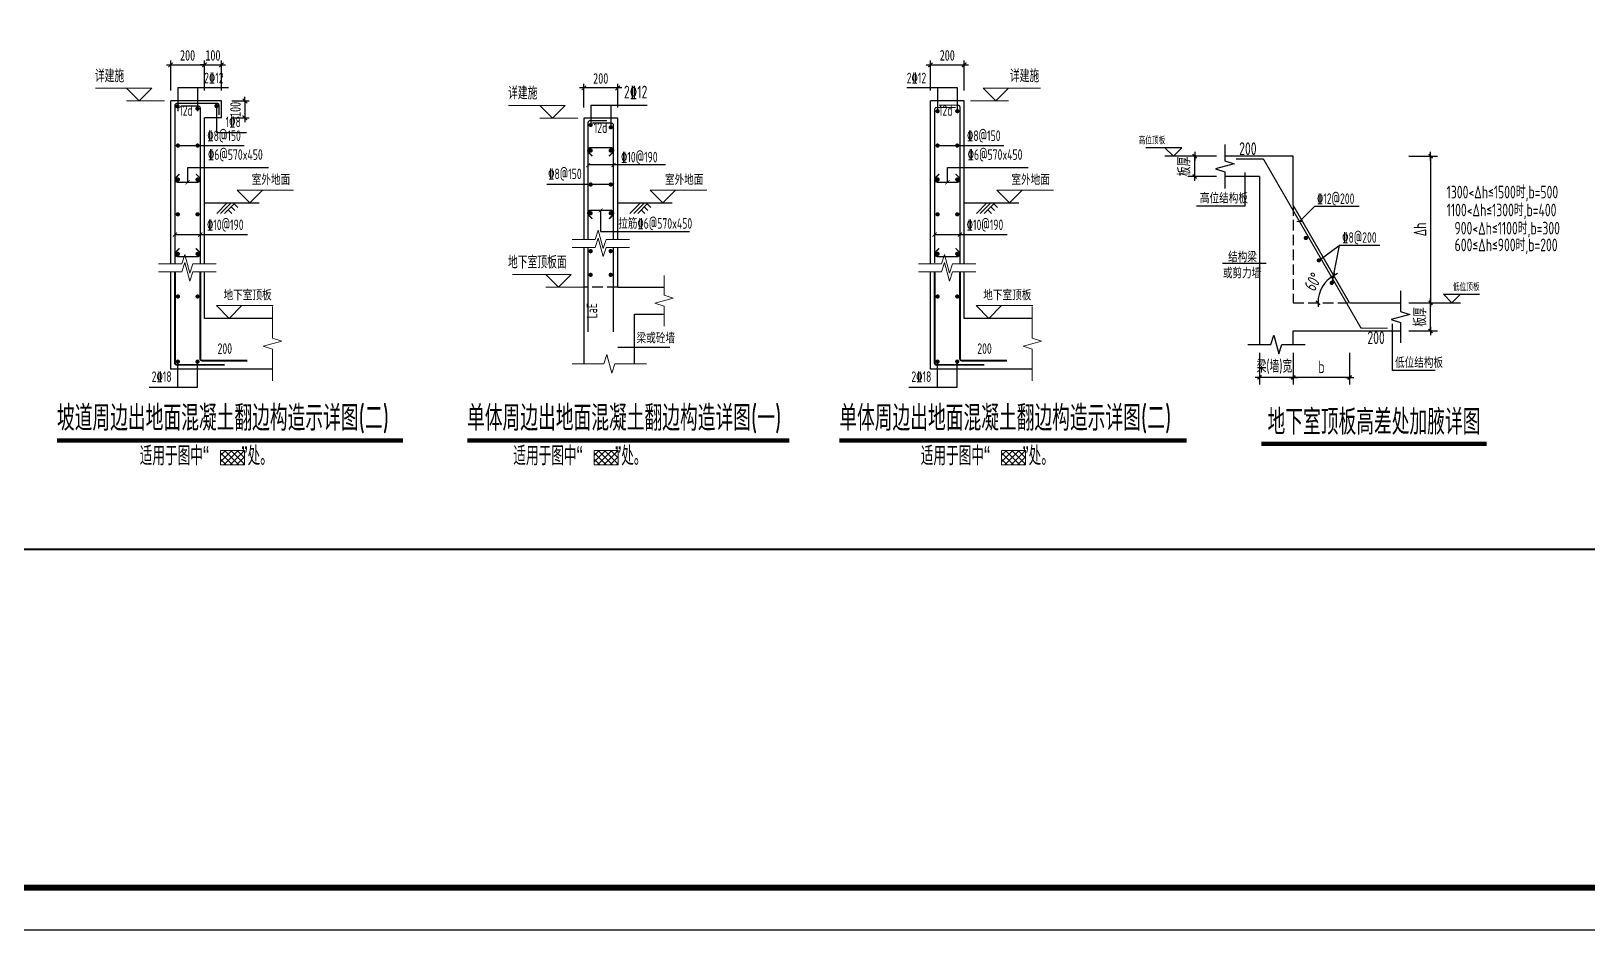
# Model space of a CAD drawing. Extents: x -302153 to 1239823, y 44204 to 1496698.
# Drawn here: x 947381 to 1002653, y 727248 to 759133 of the extents above; entities that cross this region are included whole.
import ezdxf
from ezdxf.enums import TextEntityAlignment as Align

# ---------------------------------------------------------------- set-up
doc = ezdxf.new("R2010")
doc.units = 0
doc.header["$LTSCALE"] = 1500
doc.header["$MEASUREMENT"] = 0
doc.linetypes.add('DASH', pattern=[0.35, 0.25, -0.1])
doc.linetypes.add('DASHED', pattern=[0.75, 0.5, -0.25])
doc.layers.get('0').update_dxf_attribs({"linetype": 'CONTINUOUS'})
doc.layers.get('Defpoints').update_dxf_attribs({"color": 2, "linetype": 'CONTINUOUS'})
for name, color, linetype in [('BEAM_CON', 4, 'CONTINUOUS'), ('BEAM_SE', 144, 'DASHED'), ('dsptext_beam', 7, 'CONTINUOUS'), ('PUB_DIM', 3, 'CONTINUOUS'), ('SD_DIMS', 3, 'CONTINUOUS'), ('SD_THIN', 83, 'CONTINUOUS'), ('SE_REIN', 1, 'CONTINUOUS'), ('TEXT', 7, 'CONTINUOUS'), ('顶板钢筋', 2, 'CONTINUOUS')]:
    doc.layers.add(name, color=color, linetype=linetype)
for name, color, linetype, lineweight in [('HATCH', 254, 'CONTINUOUS', 0), ('REIN', 6, 'CONTINUOUS', 18), ('S-PLAN-TEXT', 7, 'CONTINUOUS', 18), ('THIN', 7, 'CONTINUOUS', 0)]:
    doc.layers.add(name, color=color, linetype=linetype, lineweight=lineweight)
doc.layers.add('内框', color=8, linetype='CONTINUOUS', plot=False)
doc.styles.add('DIM_FONT', font='', dxfattribs={"width": 0.7, "bigfont": 'GBCBIG'})
doc.styles.add('TH-STYLE3', font='tssdeng.shx', dxfattribs={"width": 0.7, "bigfont": 'tssdchn.shx'})
doc.styles.add('TSSD_Dimension', font='', dxfattribs={"width": 0.7})
doc.styles.add('TSSD_Label', font='tssdeng.shx', dxfattribs={"width": 0.7, "bigfont": 'hztxt.shx'})
doc.styles.add('TSSD_NORM', font='tssdeng.shx', dxfattribs={"bigfont": 'hztxt.shx'})
doc.styles.add('TSSD_REIN', font='Tssdeng.shx', dxfattribs={"width": 0.7, "bigfont": 'hztxt.shx'})
doc.styles.add('黑体', font='simhei.ttf')
doc.styles.get('DIM_FONT').set_extended_font_data('SimSun')
doc.styles.get('TSSD_Dimension').set_extended_font_data('SimSun')
doc.dimstyles.new('DIMN', dxfattribs={"dimtxt": 300, "dimasz": 1, "dimexe": 250, "dimexo": 300, "dimgap": 150, "dimtad": 1, "dimdec": 0, "dimzin": 0, "dimdsep": 46, "dimtxsty": 'DIM_FONT', "dimblk": '_DIMX', "dimblk1": '_DIMX', "dimblk2": '_DIMX', "dimcen": 0.09, "dimclrt": 7, "dimadec": 0, "dimazin": 0, "dimtfac": 1, "dimtdec": 0, "dimtix": 1, "dimtmove": 2, "dimatfit": 3, "dimldrblk": '_DIMX', "dimfxl": 1, "dimtolj": 1, "dimtzin": 0, "dimarcsym": 0})
doc.dimstyles.new('TSSD_150_150', dxfattribs={"dimtxt": 375, "dimasz": 150, "dimexe": 150, "dimexo": 375, "dimgap": 150, "dimtad": 1, "dimdec": 0, "dimzin": 0, "dimdsep": 46, "dimtxsty": 'TSSD_Dimension', "dimblk": 'ARCHTICK', "dimblk1": 'ARCHTICK', "dimblk2": 'ARCHTICK', "dimcen": 0, "dimdle": 150, "dimclrt": 7, "dimadec": 0, "dimazin": 0, "dimtfac": 1, "dimtdec": 0, "dimtix": 1, "dimtmove": 2, "dimatfit": 3, "dimfxl": 1, "dimtolj": 1, "dimtzin": 0, "dimarcsym": 0})

# ---------------------------------------------------------------- blocks, each defined once
blk = doc.blocks.new('THAPE_A0L1_inner')
at = {"layer": '内框'}
blk.add_lwpolyline([(0, 0), (1486, 0), (1486, 841), (0, 841)], close=True, dxfattribs=at)
at = {"layer": '内框', "const_width": 1.4}
blk.add_lwpolyline([(25, 831), (25, 10), (1476, 10), (1476, 831)], close=True, dxfattribs=at)
at = {"layer": '内框', "const_width": 0.5}
blk.add_lwpolyline([(1396, 831), (1396, 10)], dxfattribs=at)
at = {"layer": '内框', "style": '黑体', "width": 0.8}
blk.add_attdef('内框名称', (73.61, 847.62), '', height=10, dxfattribs=at)
blk = doc.blocks.new('_ArchTick')
at = {"color": 0, "const_width": 0.25}
blk.add_lwpolyline([(-0.53, -0.53), (0.53, 0.53)], dxfattribs=at)
blk = doc.blocks.new('*D142')
at = {"layer": 'Defpoints', "color": 0, "transparency": 16777216}
for p in [(953536, 757936), (952336, 756656), (953536, 756656)]:
    blk.add_point(p, dxfattribs=at)
at = {"layer": 'SD_DIMS', "color": 0, "lineweight": -2, "transparency": 16777216}
for p, q in [((952186, 757936), (953686, 757936)), ((952336, 757031), (952336, 758086)), ((953536, 757031), (953536, 758086))]:
    blk.add_line(p, q, dxfattribs=at)
at = {"layer": 'SD_DIMS', "color": 0, "lineweight": -2, "transparency": 16777216, "xscale": 150, "yscale": 150, "zscale": 150, "rotation": 180}
blk.add_blockref('_ArchTick', (952336, 757936), dxfattribs=at)
at = {"layer": 'SD_DIMS', "color": 0, "lineweight": -2, "transparency": 16777216, "xscale": 150, "yscale": 150, "zscale": 150}
blk.add_blockref('_ArchTick', (953536, 757936), dxfattribs=at)
at = {"layer": 'SD_DIMS', "color": 7, "transparency": 16777216, "insert": (952936, 758274), "char_height": 375, "attachment_point": 5, "style": 'TSSD_Dimension'}
blk.add_mtext('\\A1;200', dxfattribs=at)
blk = doc.blocks.new('_DIMX')
blk.add_line((-150, 0), (150, 0))
at = {"const_width": 50}
blk.add_lwpolyline([(-70, -70), (70, 70)], dxfattribs=at)
blk = doc.blocks.new('*D266')
at = {"layer": 'Defpoints', "color": 0, "transparency": 16777216}
for p in [(993336, 750217), (993596, 750534), (993005, 749496), (994195, 749496), (994195, 749496)]:
    blk.add_point(p, dxfattribs=at)
at = {"layer": 'PUB_DIM', "color": 0, "lineweight": -2, "transparency": 16777216}
blk.add_arc((994195, 749496), 1122, 120.0511, 179.9489, dxfattribs=at)
for p, rotation in [((993634, 750467), 30.02552843213254), ((993073, 749496), 269.9744715678635)]:
    blk.add_blockref('_DIMX', p, dxfattribs=dict(at, rotation=rotation))
at = {"layer": 'PUB_DIM', "color": 7, "transparency": 16777216, "insert": (992899, 750244), "char_height": 450, "attachment_point": 5, "rotation": 60, "style": 'TSSD_REIN'}
blk.add_mtext('\\A1;60°', dxfattribs=at)
blk = doc.blocks.new('*D267')
at = {"layer": 'Defpoints', "color": 0, "transparency": 16777216}
for p in [(990995, 748015), (992195, 748015), (990995, 746848)]:
    blk.add_point(p, dxfattribs=at)
at = {"layer": 'PUB_DIM', "color": 0, "lineweight": -2, "transparency": 16777216}
for p, q in [((990995, 747715), (990995, 746598)), ((992195, 747715), (992195, 746598)), ((992194, 746848), (990996, 746848))]:
    blk.add_line(p, q, dxfattribs=at)
at = {"layer": 'PUB_DIM', "color": 0, "lineweight": -2, "transparency": 16777216, "rotation": 180}
blk.add_blockref('_DIMX', (990995, 746848), dxfattribs=at)
at = {"layer": 'PUB_DIM', "color": 0, "lineweight": -2, "transparency": 16777216}
blk.add_blockref('_DIMX', (992195, 746848), dxfattribs=at)
at = {"layer": 'PUB_DIM', "color": 7, "transparency": 16777216, "insert": (991524, 747223), "char_height": 450, "attachment_point": 5, "style": 'TSSD_REIN'}
blk.add_mtext('\\A1;梁(墙)宽', dxfattribs=at)
blk = doc.blocks.new('*D268')
at = {"layer": 'Defpoints', "color": 0, "transparency": 16777216}
for p in [(988695, 754696), (989768, 754696), (989768, 753976)]:
    blk.add_point(p, dxfattribs=at)
at = {"layer": 'PUB_DIM', "color": 0, "lineweight": -2, "transparency": 16777216}
for p, q in [((989468, 754696), (988445, 754696)), ((988695, 754697), (988695, 754698)), ((988695, 753976), (988695, 754696)), ((989468, 753976), (988445, 753976)), ((988695, 753975), (988695, 753974))]:
    blk.add_line(p, q, dxfattribs=at)
for p, rotation in [((988695, 754696), 270), ((988695, 753976), 90)]:
    blk.add_blockref('_DIMX', p, dxfattribs=dict(at, rotation=rotation))
at = {"layer": 'PUB_DIM', "color": 7, "transparency": 16777216, "insert": (988320, 754336), "char_height": 450, "attachment_point": 5, "rotation": 90, "style": 'TSSD_REIN'}
blk.add_mtext('\\A1;板厚', dxfattribs=at)
blk = doc.blocks.new('*D269')
at = {"layer": 'Defpoints', "color": 0, "transparency": 16777216}
for p in [(995997, 749496), (997070, 749496), (995997, 748496)]:
    blk.add_point(p, dxfattribs=at)
at = {"layer": 'PUB_DIM', "color": 0, "lineweight": -2, "transparency": 16777216}
for p, q in [((996297, 749496), (997320, 749496)), ((997070, 748497), (997070, 749495)), ((996297, 748496), (997320, 748496))]:
    blk.add_line(p, q, dxfattribs=at)
for p, rotation in [((997070, 749496), 90), ((997070, 748496), 270)]:
    blk.add_blockref('_DIMX', p, dxfattribs=dict(at, rotation=rotation))
at = {"layer": 'PUB_DIM', "color": 7, "transparency": 16777216, "insert": (996695, 748996), "char_height": 450, "attachment_point": 5, "rotation": 90, "style": 'TSSD_REIN'}
blk.add_mtext('\\A1;板厚', dxfattribs=at)
blk = doc.blocks.new('*D270')
at = {"layer": 'Defpoints', "color": 0, "transparency": 16777216}
for p in [(995997, 754696), (995997, 749496), (997070, 749496)]:
    blk.add_point(p, dxfattribs=at)
at = {"layer": 'PUB_DIM', "color": 0, "lineweight": -2, "transparency": 16777216}
for p, q in [((996297, 754696), (997320, 754696)), ((997070, 754695), (997070, 749497)), ((996297, 749496), (997320, 749496))]:
    blk.add_line(p, q, dxfattribs=at)
for p, rotation in [((997070, 754696), 90), ((997070, 749496), 270)]:
    blk.add_blockref('_DIMX', p, dxfattribs=dict(at, rotation=rotation))
at = {"layer": 'PUB_DIM', "color": 7, "transparency": 16777216, "insert": (996693, 752096), "char_height": 450, "attachment_point": 5, "rotation": 90, "style": 'TSSD_REIN'}
blk.add_mtext('\\A1;Δh', dxfattribs=at)
blk = doc.blocks.new('*D271')
at = {"layer": 'Defpoints', "color": 0, "transparency": 16777216}
for p in [(992195, 748015), (994195, 748015), (992195, 746848)]:
    blk.add_point(p, dxfattribs=at)
at = {"layer": 'PUB_DIM', "color": 0, "lineweight": -2, "transparency": 16777216}
for p, q in [((992195, 747715), (992195, 746598)), ((994195, 747715), (994195, 746598)), ((994194, 746848), (992196, 746848))]:
    blk.add_line(p, q, dxfattribs=at)
at = {"layer": 'PUB_DIM', "color": 0, "lineweight": -2, "transparency": 16777216, "rotation": 180}
blk.add_blockref('_DIMX', (992195, 746848), dxfattribs=at)
at = {"layer": 'PUB_DIM', "color": 0, "lineweight": -2, "transparency": 16777216}
blk.add_blockref('_DIMX', (994195, 746848), dxfattribs=at)
at = {"layer": 'PUB_DIM', "color": 7, "transparency": 16777216, "insert": (993195, 747223), "char_height": 450, "attachment_point": 5, "style": 'TSSD_REIN'}
blk.add_mtext('\\A1;b', dxfattribs=at)
blk = doc.blocks.new('*D283')
at = {"layer": 'Defpoints', "color": 0, "transparency": 16777216}
for p in [(967006, 757118), (967006, 756047), (968206, 756047)]:
    blk.add_point(p, dxfattribs=at)
at = {"layer": 'SD_DIMS', "color": 0, "lineweight": -2, "transparency": 16777216}
for p, q in [((967006, 756422), (967006, 757268)), ((968206, 756422), (968206, 757268)), ((968356, 757118), (966856, 757118))]:
    blk.add_line(p, q, dxfattribs=at)
at = {"layer": 'SD_DIMS', "color": 0, "lineweight": -2, "transparency": 16777216, "xscale": 150, "yscale": 150, "zscale": 150, "rotation": 180}
blk.add_blockref('_ArchTick', (967006, 757118), dxfattribs=at)
at = {"layer": 'SD_DIMS', "color": 0, "lineweight": -2, "transparency": 16777216, "xscale": 150, "yscale": 150, "zscale": 150}
blk.add_blockref('_ArchTick', (968206, 757118), dxfattribs=at)
at = {"layer": 'SD_DIMS', "color": 7, "transparency": 16777216, "insert": (967606, 757456), "char_height": 375, "attachment_point": 5, "style": 'TSSD_Dimension'}
blk.add_mtext('\\A1;200', dxfattribs=at)
blk = doc.blocks.new('*D284')
at = {"layer": 'Defpoints', "color": 0, "transparency": 16777216}
for p in [(980509, 757936), (979309, 756656), (980509, 756656)]:
    blk.add_point(p, dxfattribs=at)
at = {"layer": 'SD_DIMS', "color": 0, "lineweight": -2, "transparency": 16777216}
for p, q in [((979159, 757936), (980659, 757936)), ((979309, 757031), (979309, 758086)), ((980509, 757031), (980509, 758086))]:
    blk.add_line(p, q, dxfattribs=at)
at = {"layer": 'SD_DIMS', "color": 0, "lineweight": -2, "transparency": 16777216, "xscale": 150, "yscale": 150, "zscale": 150, "rotation": 180}
blk.add_blockref('_ArchTick', (979309, 757936), dxfattribs=at)
at = {"layer": 'SD_DIMS', "color": 0, "lineweight": -2, "transparency": 16777216, "xscale": 150, "yscale": 150, "zscale": 150}
blk.add_blockref('_ArchTick', (980509, 757936), dxfattribs=at)
at = {"layer": 'SD_DIMS', "color": 7, "transparency": 16777216, "insert": (979909, 758274), "char_height": 375, "attachment_point": 5, "style": 'TSSD_Dimension'}
blk.add_mtext('\\A1;200', dxfattribs=at)
blk = doc.blocks.new('*D285')
at = {"layer": 'Defpoints', "color": 0, "transparency": 16777216}
for p in [(954136, 756656), (954136, 756056), (954971, 756056)]:
    blk.add_point(p, dxfattribs=at)
at = {"layer": 'SD_DIMS', "color": 0, "lineweight": -2, "transparency": 16777216}
for p, q in [((954971, 756656), (954971, 756806)), ((954511, 756656), (955121, 756656)), ((954971, 756656), (954971, 756056)), ((954511, 756056), (955121, 756056)), ((954971, 756056), (954971, 755906))]:
    blk.add_line(p, q, dxfattribs=at)
at = {"layer": 'SD_DIMS', "color": 0, "lineweight": -2, "transparency": 16777216, "xscale": 150, "yscale": 150, "zscale": 150}
for p, rotation in [((954971, 756656), 270), ((954971, 756056), 90)]:
    blk.add_blockref('_ArchTick', p, dxfattribs=dict(at, rotation=rotation))
at = {"layer": 'SD_DIMS', "color": 7, "transparency": 16777216, "insert": (954634, 756356), "char_height": 375, "attachment_point": 5, "rotation": 90, "style": 'TSSD_Dimension'}
blk.add_mtext('\\A1;100', dxfattribs=at)
blk = doc.blocks.new('*D286')
at = {"layer": 'Defpoints', "color": 0, "transparency": 16777216}
for p in [(954136, 757936), (953536, 756656), (954136, 756656)]:
    blk.add_point(p, dxfattribs=at)
at = {"layer": 'SD_DIMS', "color": 0, "lineweight": -2, "transparency": 16777216}
for p, q in [((953536, 757936), (953386, 757936)), ((953536, 757031), (953536, 758086)), ((953536, 757936), (954136, 757936)), ((954136, 757031), (954136, 758086)), ((954136, 757936), (954286, 757936))]:
    blk.add_line(p, q, dxfattribs=at)
at = {"layer": 'SD_DIMS', "color": 0, "lineweight": -2, "transparency": 16777216, "xscale": 150, "yscale": 150, "zscale": 150}
blk.add_blockref('_ArchTick', (953536, 757936), dxfattribs=at)
at = {"layer": 'SD_DIMS', "color": 0, "lineweight": -2, "transparency": 16777216, "xscale": 150, "yscale": 150, "zscale": 150, "rotation": 180}
blk.add_blockref('_ArchTick', (954136, 757936), dxfattribs=at)
at = {"layer": 'SD_DIMS', "color": 7, "transparency": 16777216, "insert": (953836, 758274), "char_height": 375, "attachment_point": 5, "style": 'TSSD_Dimension'}
blk.add_mtext('\\A1;100', dxfattribs=at)

msp = doc.modelspace()

# ---------------------------------------------------------------- hatches: boundary and pattern name
at = {"layer": 'HATCH'}
h = msp.add_hatch(dxfattribs=at)
h.set_pattern_fill('HOLE_MATETIEL', color=256, scale=50, style=0)
h.set_pattern_definition([(45, (402653.94, -1472987.26), (-112.253202, 112.253202), []), (135, (402653.94, -1472987.26), (-112.253202, -112.253202), [])])
h.paths.add_polyline_path([(954102.3415, 744254.7599), (954956.9941, 744254.7599), (954956.9941, 743749.3334), (954102.3415, 743749.3334)])
h = msp.add_hatch(dxfattribs=at)
h.set_pattern_fill('HOLE_MATETIEL', color=256, scale=50, style=0)
h.set_pattern_definition([(45, (415920.38, -1472987.26), (-112.253202, 112.253202), []), (135, (415920.38, -1472987.26), (-112.253202, -112.253202), [])])
h.paths.add_polyline_path([(967368.7767, 744254.7599), (968223.4293, 744254.7599), (968223.4293, 743749.3334), (967368.7767, 743749.3334)])
h = msp.add_hatch(dxfattribs=at)
h.set_pattern_fill('HOLE_MATETIEL', color=256, scale=50, style=0)
h.set_pattern_definition([(45, (430385.34, -1472987.26), (-112.253202, 112.253202), []), (135, (430385.34, -1472987.26), (-112.253202, -112.253202), [])])
h.paths.add_polyline_path([(981833.7389, 744254.7599), (982688.3915, 744254.7599), (982688.3915, 743749.3334), (981833.7389, 743749.3334)])

# ---------------------------------------------------------------- linework, layer by layer
for p, q in [((993100.269, 751000.0126), (993822.5989, 751530.6907)), ((993822.5989, 751530.6907), (993560.2683, 750202.0105))]:
    msp.add_line(p, q)
msp.add_lwpolyline([(953960.9657, 756475.6649), (953960.9657, 755534.9652), (955029.126, 755534.9652)])
at = {"layer": 'BEAM_CON', "linetype": 'ByBlock'}
for p, q in [((952335.6235, 750873.2944), (952335.6235, 756656.4394)), ((954135.6235, 756656.4394), (952335.6235, 756656.4394)), ((954135.6235, 756056.4394), (954135.6235, 756656.4394)), ((979309.3654, 750873.2944), (979309.3654, 756656.4394)), ((980509.3654, 756656.4394), (979309.3654, 756656.4394)), ((980509.3654, 750873.2944), (980509.3654, 756656.4394)), ((953535.6235, 750873.2944), (953535.6235, 756056.4394)), ((954135.6235, 756056.4394), (953535.6235, 756056.4394)), ((952335.6235, 747143.8689), (952335.6235, 750589.8671)), ((953535.6235, 748943.8689), (953535.6235, 750589.8671)), ((979309.3654, 747143.8689), (979309.3654, 750589.8671)), ((980509.3654, 748943.8689), (980509.3654, 750589.8671)), ((955954.362, 748943.8689), (953535.6235, 748943.8689)), ((982928.1038, 748943.8689), (980509.3654, 748943.8689)), ((955954.362, 747143.8689), (952335.6235, 747143.8689)), ((982928.1038, 747143.8689), (979309.3654, 747143.8689))]:
    msp.add_line(p, q, dxfattribs=at)
at = {"layer": 'BEAM_CON'}
for p, q in [((967006.4558, 756047.2874), (967006.4558, 751746.7627)), ((968206.4558, 756047.2874), (967006.4558, 756047.2874)), ((968206.4558, 751746.7627), (968206.4558, 756047.2874)), ((992195.2017, 754695.5006), (989768.0778, 754695.5006)), ((992195.2017, 752959.6022), (992195.2017, 754695.5006)), ((990995.2017, 753975.5006), (989768.0778, 753975.5006)), ((990995.2017, 753975.5006), (990995.2017, 748015.1632)), ((994195.2017, 749495.5006), (992195.2017, 752959.6022)), ((967006.4558, 751462.4656), (967006.4558, 750047.327)), ((968206.4558, 750047.327), (968206.4558, 751462.4656)), ((968206.4558, 750047.327), (969852.0173, 750047.327)), ((994195.2017, 749495.5006), (995997.2097, 749495.5006)), ((968806.4558, 747329.3584), (968806.4558, 749087.327)), ((968806.4558, 749087.327), (969852.0173, 749087.327)), ((992195.2017, 748495.5006), (995997.2097, 748495.5006)), ((992195.2017, 748015.1632), (992195.2017, 748495.5006))]:
    msp.add_line(p, q, dxfattribs=at)
msp.add_lwpolyline([(967006.4558, 750047.327), (967006.4558, 747329.3584)], dxfattribs=at)
at = {"layer": 'BEAM_SE', "linetype": 'DASH'}
for p, q in [((992195.2017, 752959.6022), (992195.2017, 749495.5006)), ((968206.4558, 750047.327), (967006.4558, 750047.327)), ((992195.2017, 749495.5006), (994195.2017, 749495.5006))]:
    msp.add_line(p, q, dxfattribs=at)
at = {"layer": 'dsptext_beam'}
for p, q in [((952592.5581, 755074.5151), (954946.354, 755074.5151)), ((979566.3, 755074.5151), (981920.0958, 755074.5151)), ((953535.6235, 753038.8295), (955473.6763, 753038.8295)), ((968206.4558, 753038.8295), (970144.5086, 753038.8295)), ((980509.3654, 753038.8295), (982447.4182, 753038.8295)), ((952485.6235, 751914.2804), (955064.4267, 751914.2804)), ((979459.3654, 751914.2804), (982038.1686, 751914.2804))]:
    msp.add_line(p, q, dxfattribs=at)
for points in [[(952939.5562, 753771.9126), (952939.5562, 754295.6362), (955809.5761, 754295.6362)], [(979913.298, 753771.9126), (979913.298, 754295.6362), (982783.318, 754295.6362)]]:
    msp.add_lwpolyline(points, dxfattribs=at)
at = {"layer": 'HATCH'}
for points in [[(954102.3415, 744254.7599), (954956.9941, 744254.7599), (954956.9941, 743749.3334), (954102.3415, 743749.3334)], [(967368.7767, 744254.7599), (968223.4293, 744254.7599), (968223.4293, 743749.3334), (967368.7767, 743749.3334)], [(981833.7389, 744254.7599), (982688.3915, 744254.7599), (982688.3915, 743749.3334), (981833.7389, 743749.3334)]]:
    msp.add_lwpolyline(points, close=True, dxfattribs=at)
at = {"layer": 'REIN'}
for points, const_width in [([(954046.4084, 756162.0338), (954046.4084, 756518.4848, 0.4142135624), (953996.4084, 756568.4848), (952560.6235, 756568.4848, 0.4142135624), (952485.6235, 756493.4848), (952485.6235, 750873.2944)], 45), ([(952715.057, 756478.8534), (953310.6235, 756478.8534, -0.4142135624), (953385.6235, 756403.8534), (953385.6235, 750873.2944)], 45), ([(980205.3962, 756424.1868), (979534.3654, 756424.1868, 0.4142135624), (979459.3654, 756349.1868), (979459.3654, 750901.6136)], 45), ([(979613.3345, 756506.4394), (980284.3654, 756506.4394, -0.4142135624), (980359.3654, 756431.4394), (980359.3654, 750873.2944)], 45), ([(967825.4213, 755959.3328), (967231.4558, 755959.3328, 0.4142135624), (967156.4558, 755884.3328), (967156.4558, 751746.7627)], 45), ([(967310.4249, 755869.7014), (967981.4558, 755869.7014, -0.4142135624), (968056.4558, 755794.7014), (968056.4558, 751746.7627)], 45), ([(967303.1023, 754698.588), (967175.8231, 754825.8672, -0.6681786379), (967247.4177, 754998.7118), (967958.6118, 754998.7118, -0.6681786379), (968030.2063, 754825.8672), (967902.9271, 754698.588)], 52.5), ([(967303.1023, 754698.588), (967175.8231, 754825.8672, -0.6681786379), (967247.4177, 754998.7118), (967958.6118, 754998.7118, -0.6681786379), (968030.2063, 754825.8672), (967902.9271, 754698.588)], 52.5), ([(990159.2442, 754595.5006), (991106.3778, 754595.5006, -0.2679491924), (991149.6791, 754570.5006), (994584.9132, 748620.5006, 0.2679491924), (994628.2144, 748595.5006), (995545.8519, 748595.5006)], 45), ([(953230.0417, 754065.6347), (953357.3209, 753938.3555, -0.6681786379), (953288.378, 753771.9126), (952590.7343, 753771.9126, -0.6681786379), (952521.7914, 753938.3555), (952649.0706, 754065.6347)], 45), ([(980203.7836, 754065.6347), (980331.0628, 753938.3555, -0.6681786379), (980262.1199, 753771.9126), (979564.4762, 753771.9126, -0.6681786379), (979495.5333, 753938.3555), (979622.8125, 754065.6347)], 45), ([(967303.1023, 752474.3249), (967175.8231, 752601.6041, -0.6681786379), (967247.4177, 752774.4487), (967958.6118, 752774.4487, -0.6681786379), (968030.2063, 752601.6041), (967902.9271, 752474.3249)], 52.5), ([(967303.1023, 752474.3249), (967175.8231, 752601.6041, -0.6681786379), (967247.4177, 752774.4487), (967958.6118, 752774.4487, -0.6681786379), (968030.2063, 752601.6041), (967902.9271, 752474.3249)], 52.5), ([(953230.0417, 751427.9325), (953357.3209, 751300.6532, -0.6681786379), (953288.378, 751134.2103), (952590.7343, 751134.2103, -0.6681786379), (952521.7914, 751300.6532), (952649.0706, 751427.9325)], 45), ([(980203.7836, 751427.9325), (980331.0628, 751300.6532, -0.6681786379), (980262.1199, 751134.2103), (979564.4762, 751134.2103, -0.6681786379), (979495.5333, 751300.6532), (979622.8125, 751427.9325)], 45), ([(952485.6235, 750589.8671), (952485.6235, 747368.8689, 0.4142135624), (952560.6235, 747293.8689), (954247.4193, 747293.8689)], 67.5), ([(953385.6235, 750589.8671), (953385.6235, 747518.8689, 0.4142135624), (953460.6235, 747443.8689), (955058.8514, 747443.8689)], 67.5), ([(979459.3654, 750589.8671), (979459.3654, 747368.8689, 0.4142135624), (979534.3654, 747293.8689), (981221.1612, 747293.8689)], 67.5), ([(980359.3654, 750589.8671), (980359.3654, 747518.8689, 0.4142135624), (980434.3654, 747443.8689), (982032.5933, 747443.8689)], 67.5)]:
    msp.add_lwpolyline(points, format="xyb", dxfattribs=dict(at, const_width=const_width))
at = {"layer": 'REIN', "const_width": 75}
for points in [[(952539.0854, 756468.1214, 1), (952614.0854, 756468.1214, 1)], [(953250.2794, 756384.7687, 1), (953325.2794, 756384.7687, 1)], [(953998.4657, 756475.6649, -1), (953923.4657, 756475.6649, -1)], [(979601.9762, 756293.4689, -1), (979526.9762, 756293.4689, -1)], [(980299.6199, 756293.4689, -1), (980224.6199, 756293.4689, -1)], [(967209.9177, 755805.37, 1), (967284.9177, 755805.37, 1)], [(967921.1118, 755720.5307, 1), (967996.1118, 755720.5307, 1)], [(952628.2343, 755074.5151, -1), (952553.2343, 755074.5151, -1)], [(953325.878, 755074.5151, -1), (953250.878, 755074.5151, -1)], [(979601.9762, 755074.5151, -1), (979526.9762, 755074.5151, -1)], [(980299.6199, 755074.5151, -1), (980224.6199, 755074.5151, -1)], [(967209.9177, 754897.4618, 1), (967284.9177, 754897.4618, 1)], [(967209.9177, 754897.4618, 1), (967284.9177, 754897.4618, 1)], [(967921.1118, 754897.4618, 1), (967996.1118, 754897.4618, 1)], [(952628.2343, 753869.4126, -1), (952553.2343, 753869.4126, -1)], [(953325.878, 753869.4126, -1), (953250.878, 753869.4126, -1)], [(979601.9762, 753869.4126, -1), (979526.9762, 753869.4126, -1)], [(980299.6199, 753869.4126, -1), (980224.6199, 753869.4126, -1)], [(967209.9177, 753690.4142, 1), (967284.9177, 753690.4142, 1)], [(967209.9177, 753690.4142, 1), (967284.9177, 753690.4142, 1)], [(967921.1118, 753690.4142, 1), (967996.1118, 753690.4142, 1)], [(952628.2343, 752634.4056, -1), (952553.2343, 752634.4056, -1)], [(953325.878, 752634.4056, -1), (953250.878, 752634.4056, -1)], [(967209.9177, 752673.1987, 1), (967284.9177, 752673.1987, 1)], [(967209.9177, 752673.1987, 1), (967284.9177, 752673.1987, 1)], [(967921.1118, 752673.1987, 1), (967996.1118, 752673.1987, 1)], [(967921.1118, 752673.1987, 1), (967996.1118, 752673.1987, 1)], [(979601.9762, 752634.4056, -1), (979526.9762, 752634.4056, -1)], [(980299.6199, 752634.4056, -1), (980224.6199, 752634.4056, -1)], [(952628.2343, 751231.7103, -1), (952553.2343, 751231.7103, -1)], [(953325.878, 751231.7103, -1), (953250.878, 751231.7103, -1)], [(967209.9177, 751328.0807, 1), (967284.9177, 751328.0807, 1)], [(967921.1118, 751328.0807, 1), (967996.1118, 751328.0807, 1)], [(979601.9762, 751231.7103, -1), (979526.9762, 751231.7103, -1)], [(980299.6199, 751231.7103, -1), (980224.6199, 751231.7103, -1)], [(967209.9177, 750485.8582, 1), (967284.9177, 750485.8582, 1)], [(967921.1118, 750485.8582, 1), (967996.1118, 750485.8582, 1)], [(952628.2343, 749718.6027, -1), (952553.2343, 749718.6027, -1)], [(953325.878, 749718.6027, -1), (953250.878, 749718.6027, -1)], [(979601.9762, 749718.6027, -1), (979526.9762, 749718.6027, -1)], [(980299.6199, 749718.6027, -1), (980224.6199, 749718.6027, -1)], [(952628.2343, 747408.6594, -1), (952553.2343, 747408.6594, -1)], [(953325.878, 747408.6594, -1), (953250.878, 747408.6594, -1)], [(979601.9762, 747408.6594, -1), (979526.9762, 747408.6594, -1)], [(980299.6199, 747408.6594, -1), (980224.6199, 747408.6594, -1)]]:
    msp.add_lwpolyline(points, format="xyb", close=True, dxfattribs=at)
at = {"layer": 'REIN', "const_width": 45}
for points in [[(967156.4558, 748460.1281), (967156.4558, 751462.4656)], [(968056.4558, 751462.4656), (968056.4558, 748460.1281)]]:
    msp.add_lwpolyline(points, dxfattribs=at)
at = {"layer": 'SD_THIN'}
for p, q in [((987638.3057, 754995.5006), (986957.5971, 754995.5006)), ((987938.3057, 754695.5006), (987638.3057, 754995.5006)), ((988238.3057, 754995.5006), (987638.3057, 754995.5006)), ((988445.4565, 754695.5006), (987638.3057, 754695.5006)), ((987938.3057, 754695.5006), (988238.3057, 754995.5006)), ((997319.8309, 749495.5006), (998126.9818, 749495.5006)), ((997826.9818, 749495.5006), (997526.9818, 749795.5006)), ((997526.9818, 749795.5006), (998126.9818, 749795.5006)), ((997826.9818, 749495.5006), (998126.9818, 749795.5006)), ((998126.9818, 749795.5006), (998807.6904, 749795.5006))]:
    msp.add_line(p, q, dxfattribs=at)
for points in [[(989768.0778, 755115.5006), (989768.0778, 754530.5006), (990098.0778, 754425.5006), (989438.0778, 754245.5006), (989768.0778, 754140.5006), (989768.0778, 753555.5006)], [(995997.2097, 749915.5006), (995997.2097, 749190.5006), (996327.2097, 749085.5006), (995667.2097, 748905.5006), (995997.2097, 748800.5006), (995997.2097, 748075.5006)], [(990575.2017, 748015.1632), (991400.2017, 748015.1632), (991505.2017, 748345.1632), (991685.2017, 747685.1632), (991790.2017, 748015.1632), (992615.2017, 748015.1632)]]:
    msp.add_lwpolyline(points, dxfattribs=at)
at = {"layer": 'SE_REIN', "const_width": 75}
for points in [[(992602.9915, 751794.0218, 1), (992677.9915, 751794.0218, 1)], [(993062.769, 751000.0126, 1), (993137.769, 751000.0126, 1)], [(993522.7683, 750202.0105, 1), (993597.7683, 750202.0105, 1)]]:
    msp.add_lwpolyline(points, format="xyb", close=True, dxfattribs=at)
at = {"layer": 'TEXT'}
for p, q in [((952590.7343, 757131.524), (952590.7343, 756293.4689)), ((952590.7343, 757131.524), (954383.5838, 757131.524)), ((953288.378, 757131.524), (953288.378, 756293.4689)), ((978469.2704, 757131.524), (980262.1199, 757131.524)), ((979564.4762, 757131.524), (979564.4762, 756293.4689)), ((980262.1199, 757131.524), (980262.1199, 756293.4689)), ((967247.4177, 756501.0943), (969250.9093, 756501.0943)), ((967247.4177, 756501.0943), (967247.4177, 755805.37)), ((967958.6118, 756501.0943), (967958.6118, 755720.5307)), ((967958.6118, 753690.4142), (965694.7518, 753690.4142)), ((992415.8136, 752377.4913), (992944.8208, 752909.592)), ((967592.9852, 752764.4192), (967592.9852, 752027.8693)), ((967592.9852, 752027.8693), (970762.2162, 752027.8693)), ((968211.6407, 747924.8872), (970062.6426, 747924.8872)), ((952590.7343, 746500.475), (952590.7343, 747408.6594)), ((953288.378, 746500.475), (953288.378, 747408.6594)), ((979564.4762, 746500.475), (979564.4762, 747408.6594)), ((980262.1199, 746500.475), (980262.1199, 747408.6594)), ((951569.8579, 746500.475), (953288.378, 746500.475)), ((978543.5998, 746500.475), (980262.1199, 746500.475))]:
    msp.add_line(p, q, dxfattribs=at)
at = {"layer": 'TEXT', "const_width": 29.25}
for points in [[(967087.5129, 754306.2164), (967225.3987, 754444.1022)], [(967987.5129, 754315.7295), (968125.3987, 754453.6153)], [(967534.0718, 752705.5058), (967671.9576, 752843.3916)], [(992513.3136, 752377.4913), (992318.3136, 752377.4913)]]:
    msp.add_lwpolyline(points, dxfattribs=at)
at = {"layer": 'TEXT'}
for points in [[(969906.4009, 754384.6724), (967156.4558, 754384.6724)], [(994536.7532, 752909.592), (992944.8208, 752909.592)], [(995264.0861, 751530.6907), (993822.5989, 751530.6907)]]:
    msp.add_lwpolyline(points, dxfattribs=at)
at = {"layer": 'TEXT', "color": 6, "const_width": 150}
for points in [[(948301.9142, 744611.9878), (960581.099, 744611.9878)], [(962862.4131, 744611.9878), (974303.8768, 744611.9878)], [(976077.9705, 744611.9878), (988411.7222, 744611.9878)], [(991061.1934, 744491.5501), (999056.5101, 744491.5501)]]:
    msp.add_lwpolyline(points, dxfattribs=at)
at = {"layer": 'THIN'}
for p, q in [((950765.8937, 757106.4394), (949664.1698, 757106.4394)), ((951215.8937, 756656.4394), (950765.8937, 757106.4394)), ((951665.8937, 757106.4394), (950765.8937, 757106.4394)), ((951215.8937, 756656.4394), (951665.8937, 757106.4394)), ((981629.0952, 756656.4394), (981179.0952, 757106.4394)), ((981179.0952, 757106.4394), (982079.0952, 757106.4394)), ((981629.0952, 756656.4394), (982079.0952, 757106.4394)), ((982079.0952, 757106.4394), (983219.6626, 757106.4394)), ((952116.7106, 756656.4394), (950765.8937, 756656.4394)), ((965436.726, 756497.2874), (964335.0021, 756497.2874)), ((965886.726, 756047.2874), (965436.726, 756497.2874)), ((966336.726, 756497.2874), (965436.726, 756497.2874)), ((965886.726, 756047.2874), (966336.726, 756497.2874)), ((980728.2783, 756656.4394), (982079.0952, 756656.4394)), ((966787.5429, 756047.2874), (965436.726, 756047.2874)), ((955141.1101, 753038.8295), (954691.1101, 753488.8295)), ((954691.1101, 753488.8295), (955591.1101, 753488.8295)), ((955141.1101, 753038.8295), (955591.1101, 753488.8295)), ((955591.1101, 753488.8295), (956701.687, 753488.8295)), ((969811.9424, 753038.8295), (969361.9424, 753488.8295)), ((969361.9424, 753488.8295), (970261.9424, 753488.8295)), ((969811.9424, 753038.8295), (970261.9424, 753488.8295)), ((970261.9424, 753488.8295), (971372.5193, 753488.8295)), ((982114.8519, 753038.8295), (981664.8519, 753488.8295)), ((981664.8519, 753488.8295), (982564.8519, 753488.8295)), ((982114.8519, 753038.8295), (982564.8519, 753488.8295)), ((982564.8519, 753488.8295), (983675.4288, 753488.8295)), ((953969.496, 752663.8259), (954344.4996, 753038.8295)), ((954107.3832, 752663.8259), (954482.3868, 753038.8295)), ((954245.2703, 752663.8259), (954620.2739, 753038.8295)), ((954608.0102, 752767.3423), (954478.3979, 752896.9546)), ((954714.796, 752874.127), (954585.1837, 753003.7393)), ((968640.3283, 752663.8259), (969015.3319, 753038.8295)), ((968778.2155, 752663.8259), (969153.2191, 753038.8295)), ((968916.1026, 752663.8259), (969291.1062, 753038.8295)), ((969278.8425, 752767.3423), (969149.2302, 752896.9546)), ((969385.6283, 752874.127), (969256.016, 753003.7393)), ((980943.2379, 752663.8259), (981318.2415, 753038.8295)), ((981081.125, 752663.8259), (981456.1286, 753038.8295)), ((981219.0122, 752663.8259), (981594.0158, 753038.8295)), ((981581.7521, 752767.3423), (981452.1398, 752896.9546)), ((981688.5379, 752874.127), (981558.9256, 753003.7393)), ((954504.4938, 752663.8247), (954374.8815, 752793.437)), ((969175.3261, 752663.8247), (969045.7138, 752793.437)), ((981478.2357, 752663.8247), (981348.6233, 752793.437)), ((965655.6389, 750497.327), (964469.2099, 750497.327)), ((966105.6389, 750047.327), (965655.6389, 750497.327)), ((966555.6389, 750497.327), (965655.6389, 750497.327)), ((967006.4558, 750047.327), (965655.6389, 750047.327)), ((966105.6389, 750047.327), (966555.6389, 750497.327)), ((954412.9858, 748943.8689), (953962.9858, 749393.8689)), ((953962.9858, 749393.8689), (954862.9858, 749393.8689)), ((954412.9858, 748943.8689), (954862.9858, 749393.8689)), ((954862.9858, 749393.8689), (955973.5627, 749393.8689)), ((981386.7277, 748943.8689), (980936.7277, 749393.8689)), ((980936.7277, 749393.8689), (981836.7277, 749393.8689)), ((981386.7277, 748943.8689), (981836.7277, 749393.8689)), ((981836.7277, 749393.8689), (982947.3046, 749393.8689))]:
    msp.add_line(p, q, dxfattribs=at)
at = {"layer": 'THIN', "const_width": 30}
for points in [[(952864.5562, 753696.9126), (953014.5562, 753846.9126)], [(979838.298, 753696.9126), (979988.298, 753846.9126)], [(952410.6235, 751839.2804), (952560.6235, 751989.2804)], [(953310.6235, 751839.2804), (953460.6235, 751989.2804)], [(979384.3654, 751839.2804), (979534.3654, 751989.2804)], [(980284.3654, 751839.2804), (980434.3654, 751989.2804)]]:
    msp.add_lwpolyline(points, dxfattribs=at)
at = {"layer": 'THIN'}
for points in [[(966586.4558, 751746.7627), (967411.4558, 751746.7627), (967516.4558, 752076.7627), (967696.4558, 751416.7627), (967801.4558, 751746.7627), (968626.4558, 751746.7627)], [(966586.4558, 751462.4656), (967411.4558, 751462.4656), (967516.4558, 751792.4656), (967696.4558, 751132.4656), (967801.4558, 751462.4656), (968626.4558, 751462.4656)], [(951908.1235, 750873.2944), (952733.1235, 750873.2944), (952838.1235, 751203.2944), (953018.1235, 750543.2944), (953123.1235, 750873.2944), (953948.1235, 750873.2944)], [(978881.8654, 750873.2944), (979706.8654, 750873.2944), (979811.8654, 751203.2944), (979991.8654, 750543.2944), (980096.8654, 750873.2944), (980921.8654, 750873.2944)], [(951908.1235, 750588.9972), (952733.1235, 750588.9972), (952838.1235, 750918.9972), (953018.1235, 750258.9972), (953123.1235, 750588.9972), (953948.1235, 750588.9972)], [(978881.8654, 750588.9972), (979706.8654, 750588.9972), (979811.8654, 750918.9972), (979991.8654, 750258.9972), (980096.8654, 750588.9972), (980921.8654, 750588.9972)], [(969852.0173, 750467.327), (969852.0173, 749762.327), (970182.0173, 749657.327), (969522.0173, 749477.327), (969852.0173, 749372.327), (969852.0173, 748667.327)], [(955954.362, 749363.8689), (955954.362, 748238.8689), (956284.362, 748133.8689), (955624.362, 747953.8689), (955954.362, 747848.8689), (955954.362, 746723.8689)], [(982928.1038, 749363.8689), (982928.1038, 748238.8689), (983258.1038, 748133.8689), (982598.1038, 747953.8689), (982928.1038, 747848.8689), (982928.1038, 746723.8689)], [(966586.4558, 747329.3584), (967711.4558, 747329.3584), (967816.4558, 747659.3584), (967996.4558, 746999.3584), (968101.4558, 747329.3584), (969226.4558, 747329.3584)]]:
    msp.add_lwpolyline(points, dxfattribs=at)
at = {"layer": '顶板钢筋', "color": 0, "linetype": 'Continuous'}
for p, q in [((990486.3637, 752921.6753), (990486.3637, 754118.6752)), ((990486.3637, 752921.6753), (988755.7622, 752921.6753)), ((991229.2886, 750884.8875), (989678.0176, 750884.8875)), ((995715.2629, 747090.0946), (995715.2629, 748748.7746)), ((997235.9475, 747090.0946), (995715.2629, 747090.0946))]:
    msp.add_line(p, q, dxfattribs=at)

# ---------------------------------------------------------------- block references
at = {"layer": '内框', "xscale": 150, "yscale": 150, "zscale": 150, "rotation": 270}
msp.add_blockref('THAPE_A0L1_inner', (894551.8051, 950147.9042), dxfattribs=at)

# ---------------------------------------------------------------- texts
at = {"layer": 'S-PLAN-TEXT', "color": 161, "lineweight": 13, "style": 'TH-STYLE3', "width": 0.7}
for p in [(951234.6272, 743727.4739), (964501.0624, 743727.4739), (978966.0246, 743727.4739)]:
    msp.add_text('适用于图中“    ”处。', height=675, dxfattribs=at).set_placement(p)
at = {"layer": 'SD_THIN', "style": 'TSSD_Label', "width": 0.7}
for s, p in [('高位顶板', (987647.9514, 755045.5006)), ('低位顶板', (998807.6904, 749845.5006))]:
    msp.add_text(s, height=250, dxfattribs=at).set_placement(p, align=Align.BOTTOM_RIGHT)
at = {"layer": 'TEXT', "style": 'TSSD_Label', "width": 0.7}
for s, p in [('2%%13212', (953521.4713, 757172.5369)), ('2%%13212', (978469.2704, 757172.5369)), ('12d', (952637.1703, 756019.1587)), ('12d', (979610.9122, 756019.1587)), ('%%1328@150', (953635.2045, 755123.181)), ('1%%1328', (954285.416, 755613.7661)), ('%%1328@150', (980608.9464, 755123.181)), ('%%1326@570x450', (953659.2114, 754453.1453)), ('%%1326@570x450', (980632.9533, 754453.1453)), ('%%13210@190', (953623.7435, 751962.9464)), ('%%13210@190', (980597.4854, 751962.9464)), ('200', (954001.1855, 747569.6317)), ('200', (980974.9274, 747569.6317)), ('2%%13218', (951659.3944, 746573.8315)), ('2%%13218', (978633.1363, 746573.8315))]:
    msp.add_text(s, height=375, dxfattribs=at).set_placement(p, align=Align.BOTTOM_LEFT)
at = {"layer": 'TEXT', "width": 0.7}
for s, height, style, p in [('2%%13212', 450, 'TSSD_Label', (969260.1317, 756613.5943)), ('%%1328@150', 375, 'TSSD_REIN', (966928.2574, 753770.1337))]:
    msp.add_text(s, height=height, dxfattribs=dict(at, style=style)).set_placement(p, align=Align.BOTTOM_RIGHT)
at = {"layer": 'TEXT', "color": 1, "style": 'TSSD_REIN', "width": 0.7}
msp.add_text('12d', height=375, dxfattribs=at).set_placement((967837.3372, 755409.3667), align=Align.BOTTOM_RIGHT)
at = {"layer": 'TEXT', "width": 0.7}
for s, height, style, p in [('%%13210@190', 375, 'TSSD_REIN', (968323.5711, 754476.885)), ('高位结构板', 375, 'TSSD_REIN', (988876.8592, 753017.6649)), ('%%13212@200', 375, 'TSSD_REIN', (993033.7802, 753001.8046)), ('拉筋%%1326@570x450', 375, 'TSSD_REIN', (968224.309, 752123.4968)), ('%%1328@200', 375, 'TSSD_REIN', (993929.1544, 751622.9033)), ('结构梁', 375, 'TSSD_REIN', (989878.9078, 750934.8536)), ('或剪力墙', 375, 'TSSD_REIN', (989694.101, 750363.7323)), ('梁或砼墙', 375, 'TSSD_REIN', (968876.9142, 748056.5237)), ('低位结构板', 375, 'TSSD_REIN', (995806.568, 747186.0842)), ('坡道周边出地面混凝土翻边构造示详图(二)', 900, 'TSSD_NORM', (948297.7668, 744953.1769)), ('单体周边出地面混凝土翻边构造详图(一)', 900, 'TSSD_NORM', (962858.2657, 744953.1769)), ('单体周边出地面混凝土翻边构造示详图(二)', 900, 'TSSD_NORM', (976073.8232, 744953.1769)), ('地下室顶板高差处加腋详图', 900, 'TSSD_NORM', (991279.397, 744812.5412))]:
    msp.add_text(s, height=height, dxfattribs=dict(at, style=style)).set_placement(p)
at = {"layer": 'TEXT', "style": 'TSSD_REIN', "width": 0.7}
msp.add_text('LaE', height=375, rotation=90, dxfattribs=at).set_placement((967591.347, 749481.8939), align=Align.BOTTOM_RIGHT)
at = {"layer": 'THIN', "style": 'TSSD_Label', "width": 0.7}
for s, height, p in [('详建施', 450, (950683.3469, 757185.1114)), ('详建施', 450, (983171.8096, 757185.1114)), ('详建施', 450, (965354.1792, 756575.9594)), ('室外地面', 375, (956579.1022, 753563.8295)), ('室外地面', 375, (971249.9345, 753563.8295)), ('室外地面', 375, (983552.844, 753563.8295)), ('地下室顶板面', 450, (966392.5804, 750575.999)), ('地下室顶板', 375, (955919.4982, 749468.8689)), ('地下室顶板', 375, (982893.2401, 749468.8689))]:
    msp.add_text(s, height=height, dxfattribs=at).set_placement(p, align=Align.BOTTOM_RIGHT)
at = {"layer": '顶板钢筋', "color": 1, "style": 'TSSD_REIN', "width": 0.7}
for s, p in [('200', (990273.6813, 754738.2287)), ('1300<Δh≤1500时,b=500', (997638.5988, 753198.2547)), ('1100<Δh≤1300时,b=400', (997638.5988, 752563.0182)), ('900<Δh≤1100时,b=300', (997917.9352, 751917.2675)), ('600≤Δh≤900时,b=200', (997923.2821, 751323.1662)), ('200', (994825.1308, 748031.409))]:
    msp.add_text(s, height=450, dxfattribs=at).set_placement(p)

# ---------------------------------------------------------------- dimensions: what is measured, and where the dimension line sits
at = {"layer": 'PUB_DIM'}
for base, p1, p2, text, picture, middle in [((988695.4565, 754695.5006), (989768.0778, 753975.5006), (989768.0778, 754695.5006), '板厚', '*D268', (988320.4565, 754335.5006)), ((997069.8309, 749495.5006), (995997.2097, 754695.5006), (995997.2097, 749495.5006), 'Δh', '*D270', (996693.0593, 752095.5006)), ((997069.8309, 749495.5006), (995997.2097, 748495.5006), (995997.2097, 749495.5006), '板厚', '*D269', (996694.8309, 748995.5006))]:
    dim = msp.add_linear_dim(base=base, p1=p1, p2=p2, angle=90, text=text, dimstyle='DIMN', override={"dimtxt": 450, "dimtxsty": 'TSSD_REIN'}, dxfattribs=at)
    dim.commit()
    dim.dimension.update_dxf_attribs({"geometry": picture, "text_midpoint": middle})
dim = msp.add_angular_dim_2l(base=(993335.5501, 750216.8339), line1=((994195.2017, 749495.5006), (993595.6686, 750533.9224)), line2=((994195.2017, 749495.5006), (993004.6985, 749495.5006)), dimstyle='DIMN', override={"dimtxt": 450, "dimtxsty": 'TSSD_REIN'}, dxfattribs=at)
dim.commit()
dim.dimension.update_dxf_attribs({"geometry": '*D266', "text_midpoint": (992898.5924, 750244.0983)})
dim = msp.add_linear_dim(base=(990995.2017, 746847.9754), p1=(992195.2017, 748015.1632), p2=(990995.2017, 748015.1632), text='梁(墙)宽', dimstyle='DIMN', override={"dimtxt": 450, "dimtxsty": 'TSSD_REIN'}, dxfattribs=at)
dim.commit()
dim.dimension.update_dxf_attribs({"geometry": '*D267', "text_midpoint": (991523.9446, 747222.9754), "dimtype": 160})
dim = msp.add_linear_dim(base=(992195.2017, 746847.9754), p1=(994195.2017, 748015.1632), p2=(992195.2017, 748015.1632), text='b', dimstyle='DIMN', override={"dimtxt": 450, "dimtxsty": 'TSSD_REIN'}, dxfattribs=at)
dim.commit()
dim.dimension.update_dxf_attribs({"geometry": '*D271', "text_midpoint": (993195.2017, 747222.9754)})
at = {"layer": 'SD_DIMS'}
for base, p1, p2, text, picture, middle in [((953535.6235, 757936.3675), (952335.6235, 756656.4394), (953535.6235, 756656.4394), '200', '*D142', (952935.6235, 758273.8675)), ((954135.6235, 757936.3675), (953535.6235, 756656.4394), (954135.6235, 756656.4394), '100', '*D286', (953835.6235, 758273.8675)), ((980509.3654, 757936.3675), (979309.3654, 756656.4394), (980509.3654, 756656.4394), '200', '*D284', (979909.3654, 758273.8675)), ((967006.4558, 757118.0654), (968206.4558, 756047.2874), (967006.4558, 756047.2874), '200', '*D283', (967606.4558, 757455.5654))]:
    dim = msp.add_linear_dim(base=base, p1=p1, p2=p2, text=text, dimstyle='TSSD_150_150', dxfattribs=at)
    dim.commit()
    dim.dimension.update_dxf_attribs({"geometry": picture, "text_midpoint": middle})
dim = msp.add_linear_dim(base=(954971.4729, 756056.4394), p1=(954135.6235, 756656.4394), p2=(954135.6235, 756056.4394), angle=90, text='100', dimstyle='TSSD_150_150', dxfattribs=at)
dim.commit()
dim.dimension.update_dxf_attribs({"geometry": '*D285', "text_midpoint": (954633.9729, 756356.4394)})

doc.saveas('drawing.dxf')
